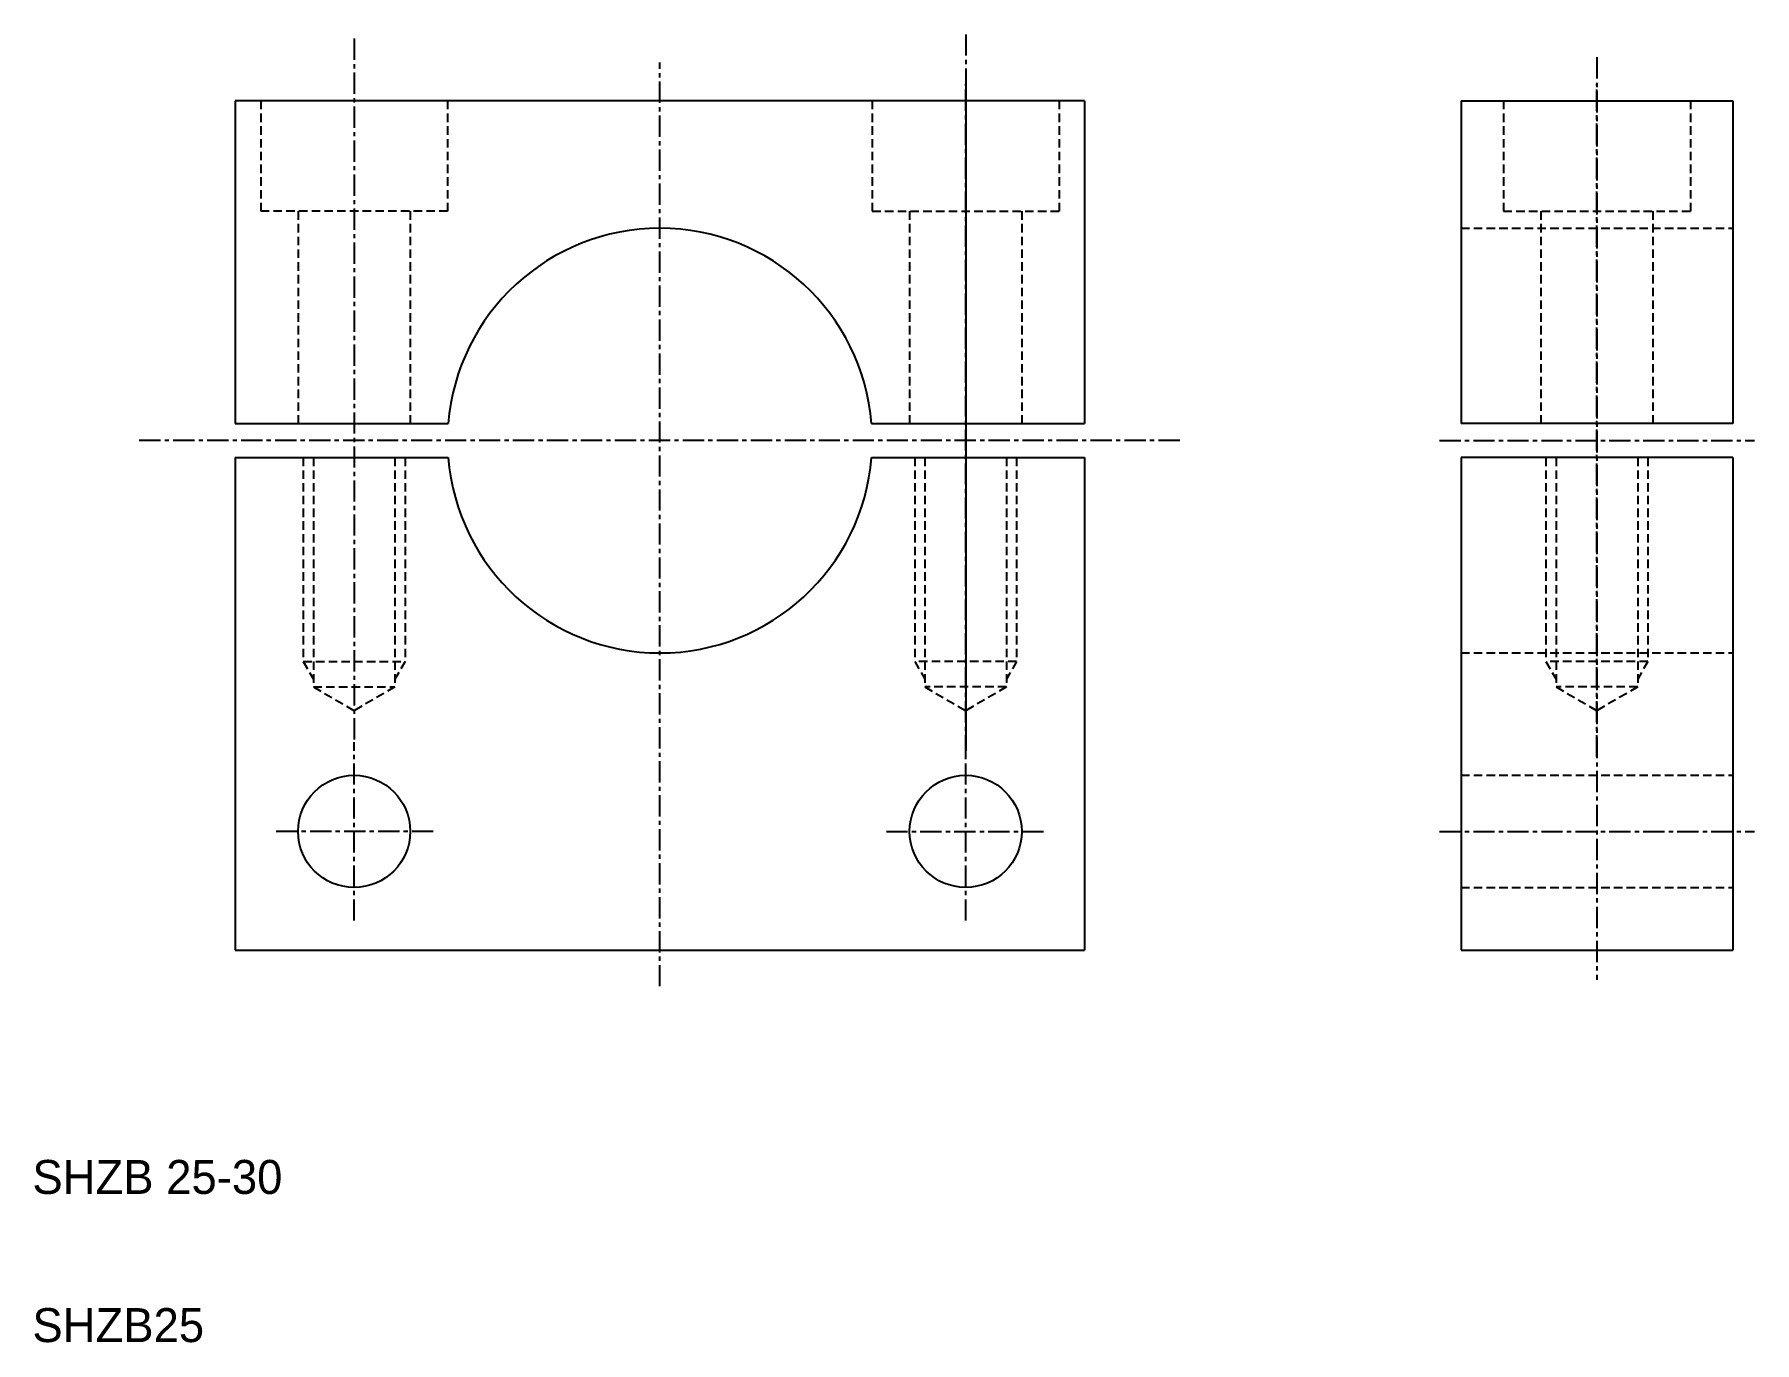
# Model space of a CAD drawing. Extents: x 173 to 274, y 84 to 161.
import ezdxf

# ---------------------------------------------------------------- set-up
doc = ezdxf.new("R2010")
doc.units = 0
doc.linetypes.add('CENTER', pattern=[2, 1.25, -0.25, 0.25, -0.25])
doc.linetypes.add('DASHED', pattern=[0.75, 0.5, -0.25])
doc.layers.get('0').update_dxf_attribs({"linetype": 'CONTINUOUS'})
doc.layers.add('CENTER', color=1, linetype='CENTER')

msp = doc.modelspace()

# ---------------------------------------------------------------- linework, layer by layer
at = {"color": 7, "linetype": 'CONTINUOUS'}
for p, q in [((184.59, 157.34), (184.59, 138.34)), ((234.59, 157.34), (184.59, 157.34)), ((234.59, 157.34), (234.59, 138.34)), ((256.75, 157.34), (256.75, 138.34)), ((256.75, 157.34), (272.75, 157.34)), ((272.75, 157.34), (272.75, 138.34)), ((184.59, 138.34), (197.13, 138.34)), ((222.05, 138.34), (234.59, 138.34)), ((272.75, 138.34), (256.75, 138.34)), ((184.59, 136.34), (197.13, 136.34)), ((184.59, 136.34), (184.59, 107.34)), ((222.05, 136.34), (234.59, 136.34)), ((234.59, 136.34), (234.59, 107.34)), ((272.75, 136.34), (256.75, 136.34)), ((256.75, 136.34), (256.75, 107.34)), ((272.75, 136.34), (272.75, 107.34)), ((184.59, 107.34), (234.59, 107.34)), ((256.75, 107.34), (272.75, 107.34))]:
    msp.add_line(p, q, dxfattribs=at)
at = {"color": 3, "linetype": 'DASHED'}
for p, q in [((186.09, 157.34), (186.09, 150.84)), ((197.09, 157.34), (197.09, 150.84)), ((222.09, 157.34), (222.09, 150.84)), ((233.09, 157.34), (233.09, 150.84)), ((259.25, 157.34), (259.25, 150.84)), ((270.25, 157.34), (270.25, 150.84)), ((197.09, 150.84), (186.09, 150.84)), ((188.29, 150.84), (188.29, 138.34)), ((194.89, 150.84), (194.89, 138.34)), ((222.09, 150.84), (233.09, 150.84)), ((224.29, 150.84), (224.29, 138.34)), ((230.89, 150.84), (230.89, 138.34)), ((259.25, 150.84), (270.25, 150.84)), ((261.45, 150.84), (261.45, 138.34)), ((268.05, 150.84), (268.05, 138.34)), ((256.75, 149.84), (272.75, 149.84)), ((188.59, 136.34), (188.59, 124.34)), ((189.19, 136.34), (189.19, 122.84)), ((193.99, 136.34), (193.99, 122.84)), ((194.59, 136.34), (194.59, 124.34)), ((224.59, 136.34), (224.59, 124.34)), ((225.19, 136.34), (225.19, 122.84)), ((229.99, 136.34), (229.99, 122.84)), ((230.59, 136.34), (230.59, 124.34)), ((261.75, 136.34), (261.75, 124.34)), ((262.35, 136.34), (262.35, 122.84)), ((267.15, 136.34), (267.15, 122.84)), ((267.75, 136.34), (267.75, 124.34)), ((256.75, 124.84), (272.75, 124.84)), ((188.59, 124.34), (194.59, 124.34)), ((188.59, 124.34), (189.19, 123.3)), ((194.59, 124.34), (193.99, 123.3)), ((230.59, 124.34), (224.59, 124.34)), ((224.59, 124.34), (225.19, 123.3)), ((230.59, 124.34), (229.99, 123.3)), ((261.75, 124.34), (262.35, 123.3)), ((267.75, 124.34), (261.75, 124.34)), ((267.75, 124.34), (267.15, 123.3)), ((189.19, 122.84), (193.99, 122.84)), ((189.19, 122.84), (191.59, 121.45)), ((193.99, 122.84), (191.59, 121.45)), ((225.19, 122.84), (227.59, 121.45)), ((229.99, 122.84), (225.19, 122.84)), ((229.99, 122.84), (227.59, 121.45)), ((267.15, 122.84), (262.35, 122.84)), ((262.35, 122.84), (264.75, 121.45)), ((267.15, 122.84), (264.75, 121.45)), ((256.75, 117.64), (272.75, 117.64)), ((256.75, 111.04), (272.75, 111.04))]:
    msp.add_line(p, q, dxfattribs=at)
at = {"color": 7, "linetype": 'CONTINUOUS'}
for centre in [(191.59, 114.34), (227.59, 114.34)]:
    msp.add_circle(centre, 3.3, dxfattribs=at)
for start, end in [(4.5886, 175.4114), (184.5886, 355.4114)]:
    msp.add_arc((209.59, 137.34), 12.5, start, end, dxfattribs=at)
at = {"layer": 'CENTER', "color": 1, "linetype": 'CENTER'}
for p, q in [((227.59, 161.25), (227.59, 119.5)), ((191.59, 161), (191.59, 119.5)), ((209.59, 105.22), (209.59, 159.59)), ((264.75, 159.9), (264.75, 105.61)), ((227.59, 158.34), (227.59, 118.84)), ((227.59, 118.75), (227.59, 158.34)), ((264.75, 118.75), (264.75, 158.34)), ((240.19, 137.34), (178.82, 137.34)), ((255.48, 137.34), (274.03, 137.34)), ((191.59, 109.09), (191.59, 119.59)), ((227.59, 109.09), (227.59, 119.59)), ((196.25, 114.34), (186.92, 114.34)), ((222.92, 114.34), (232.25, 114.34)), ((255.48, 114.34), (274.03, 114.34))]:
    msp.add_line(p, q, dxfattribs=at)

# ---------------------------------------------------------------- texts
at = {"color": 7, "linetype": 'CONTINUOUS'}
for s, p in [('SHZB 25-30', (172.65, 93)), ('SHZB25', (172.65, 84.28))]:
    msp.add_text(s, height=2, dxfattribs=at).set_placement(p)

doc.saveas('drawing.dxf')
